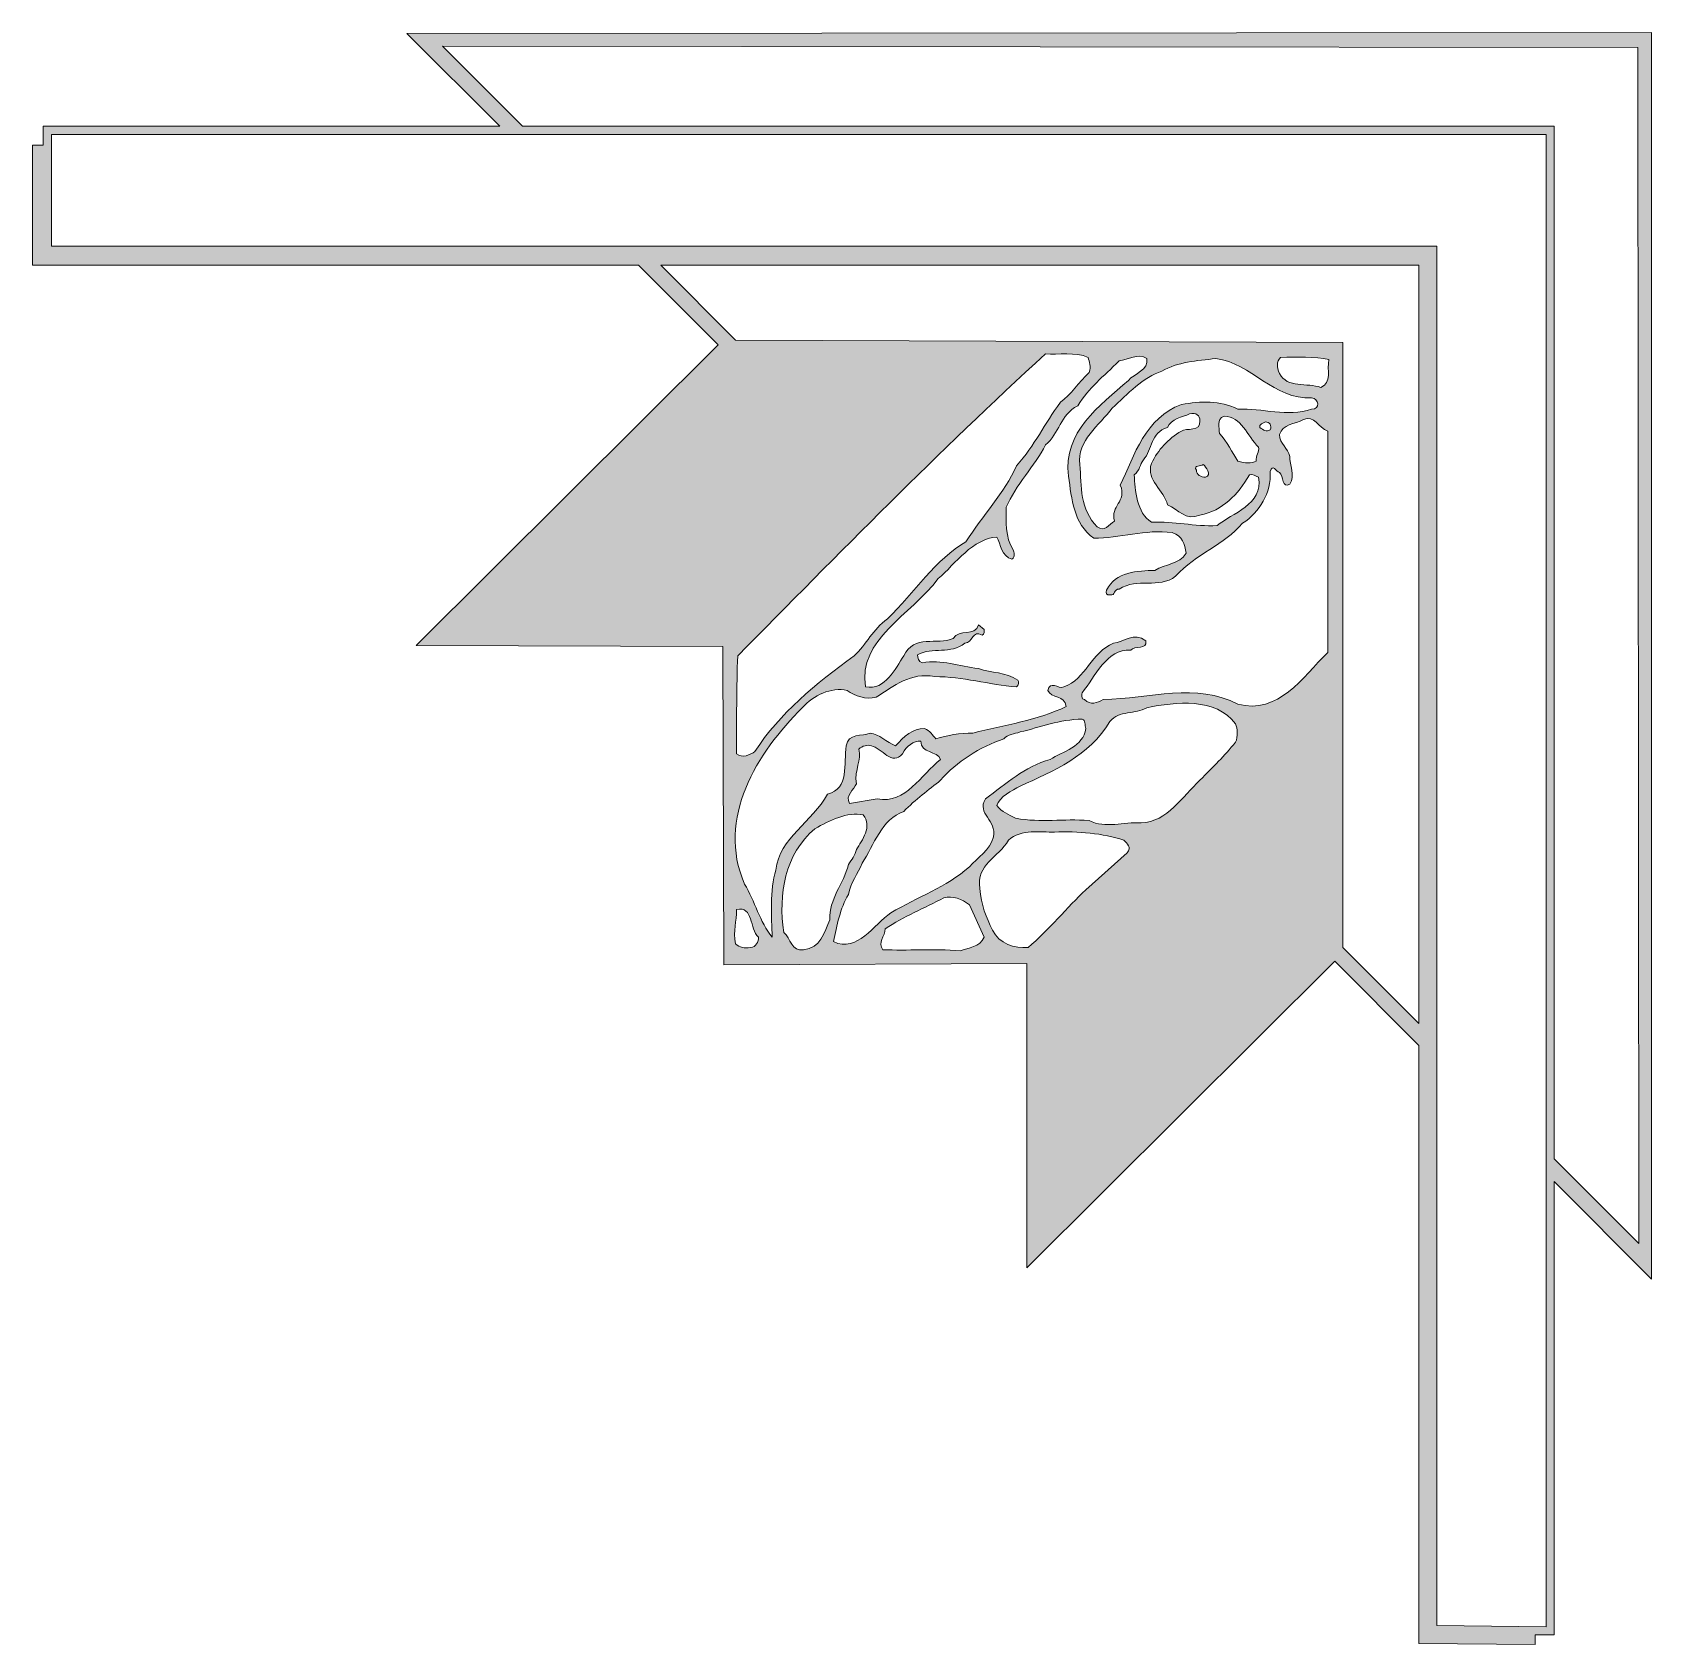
# Model space of a CAD drawing. Header units: inches. Extents: x -174 to 769, y -49 to 890.
import ezdxf

# ---------------------------------------------------------------- set-up
doc = ezdxf.new("R2010")
doc.units = ezdxf.units.IN
doc.header["$MEASUREMENT"] = 0
doc.layers.add('图层 1', color=7, linetype='Continuous')

msp = doc.modelspace()

# ---------------------------------------------------------------- hatches: boundary and pattern name
at = {"layer": '图层 1', "true_color": 0xffffff}
h = msp.add_hatch(color=7, dxfattribs=at)
h.dxf.hatch_style = 2
h.paths.add_polyline_path([(44.01, 889.55), (98.07, 835.49), (-167.85, 835.49), (-167.85, 824.41), (-174.23, 824.41), (-174.23, 754.57), (178.98, 754.57), (225.31, 708.24), (49.38, 532.98), (228, 532.3), (228.68, 346.97), (405.27, 347.64), (405.27, 170.37), (584.57, 348.98), (633.59, 299.79), (633.59, -48.54), (701.41, -49.22), (701.41, -43.42), (712.48, -43.53), (712.48, 220.59), (769.23, 163.65), (769.23, 890.22)])
edge = h.paths.add_edge_path()
edge.add_spline(control_points=[(244.11, 357.05), (240.76, 356.37), (238.08, 357.05), (235.39, 359.06), (234.04, 367.11), (236.06, 371.82), (236.06, 379.2), (246.13, 381.22), (243.44, 367.79), (248.82, 363.08), (248.82, 360.4), (247.47, 357.05), (244.11, 357.05)], knot_values=[0, 0, 0, 0, 1, 1, 1, 2, 2, 2, 3, 3, 3, 4, 4, 4, 4], degree=3, periodic=1)
edge = h.paths.add_edge_path()
edge.add_spline(control_points=[(275, 355.7), (268.29, 354.35), (267.61, 362.42), (263.59, 365.77), (260.24, 387.93), (264.26, 411.44), (281.72, 426.21), (290.45, 430.9), (300.52, 436.28), (309.92, 434.26), (315.29, 427.55), (309.25, 419.49), (305.89, 414.12), (305.22, 410.76), (303.21, 408.08), (301.19, 405.39), (298.51, 393.98), (289.78, 385.24), (290.45, 373.16), (287.09, 365.77), (285.08, 356.37), (275, 355.7)], knot_values=[0, 0, 0, 0, 1, 1, 1, 2, 2, 2, 3, 3, 3, 4, 4, 4, 5, 5, 5, 6, 6, 6, 7, 7, 7, 7], degree=3, periodic=1)
edge = h.paths.add_edge_path()
edge.add_spline(control_points=[(307.24, 472.54), (309.25, 474.56), (312.61, 475.23), (314.62, 474.56), (320.67, 473.21), (326.71, 462.47), (332.76, 469.86), (334.77, 474.56), (339.47, 477.25), (343.5, 477.25), (343.5, 469.86), (352.9, 471.87), (354.91, 466.5), (343.5, 457.77), (334.77, 440.31), (317.98, 443.66), (317.98, 443.66), (301.86, 440.98), (301.86, 440.98), (299.18, 445.68), (304.55, 449.04), (305.89, 452.4), (304.55, 460.45), (309.25, 466.5), (307.24, 472.54)], knot_values=[0, 0, 0, 0, 1, 1, 1, 2, 2, 2, 3, 3, 3, 4, 4, 4, 5, 5, 5, 6, 6, 6, 7, 7, 7, 8, 8, 8, 8], degree=3, periodic=1)
edge = h.paths.add_edge_path()
edge.add_spline(control_points=[(292.47, 360.4), (294.48, 369.79), (296.49, 379.87), (301.19, 387.93), (302.54, 394.64), (306.56, 400.02), (309.25, 406.06), (315.97, 416.81), (320.67, 431.58), (333.43, 436.28), (340.14, 442.99), (348.2, 449.04), (354.91, 454.41), (364.32, 465.16), (377.74, 473.88), (391.85, 478.58), (393.87, 481.27), (397.89, 481.27), (401.25, 482.61), (413.34, 485.29), (424.08, 490), (437.5, 490), (439.53, 489.33), (438.85, 486.65), (439.53, 484.63), (438.18, 473.88), (426.09, 471.2), (418.7, 466.5), (403.93, 462.47), (393.19, 452.4), (381.1, 443.66), (375.73, 434.94), (387.81, 430.9), (385.8, 421.5), (383.79, 413.45), (376.4, 409.42), (371.7, 404.05), (358.27, 391.96), (341.48, 386.59), (326.03, 377.19), (315.96, 370.47), (306.56, 353.69), (292.47, 360.4)], knot_values=[0, 0, 0, 0, 1, 1, 1, 2, 2, 2, 3, 3, 3, 4, 4, 4, 5, 5, 5, 6, 6, 6, 7, 7, 7, 8, 8, 8, 9, 9, 9, 10, 10, 10, 11, 11, 11, 12, 12, 12, 13, 13, 13, 14, 14, 14, 14], degree=3, periodic=1)
edge = h.paths.add_edge_path()
edge.add_spline(control_points=[(366.34, 355.03), (350.89, 356.38), (335.44, 355.03), (321.33, 355.7), (317.98, 359.72), (322.68, 363.76), (322.68, 367.79), (333.43, 375.17), (345.51, 379.87), (356.92, 385.93), (361.63, 387.26), (367.67, 385.24), (371.7, 381.89), (371.7, 381.89), (380.43, 363.09), (380.43, 363.09), (377.74, 357.05), (371.03, 357.05), (366.34, 355.03)], knot_values=[0, 0, 0, 0, 1, 1, 1, 2, 2, 2, 3, 3, 3, 4, 4, 4, 5, 5, 5, 6, 6, 6, 6], degree=3, periodic=1)
edge = h.paths.add_edge_path()
edge.add_spline(control_points=[(463.7, 412.11), (463.7, 412.11), (439.53, 390.62), (439.53, 390.62), (428.78, 380.55), (418.03, 367.11), (405.95, 357.05), (397.89, 356.38), (389.16, 359.06), (385.13, 367.11), (381.77, 374.5), (378.42, 381.89), (377.74, 391.29), (375.73, 405.39), (388.49, 409.42), (394.54, 419.5), (401.91, 426.21), (413.34, 424.19), (421.39, 424.19), (434.82, 424.87), (449.59, 423.52), (461.68, 419.5), (463.7, 417.48), (466.38, 415.47), (463.7, 412.11)], knot_values=[0, 0, 0, 0, 1, 1, 1, 2, 2, 2, 3, 3, 3, 4, 4, 4, 5, 5, 5, 6, 6, 6, 7, 7, 7, 8, 8, 8, 8], degree=3, periodic=1)
edge = h.paths.add_edge_path()
edge.add_spline(control_points=[(526.82, 476.57), (520.11, 468.52), (514.06, 462.47), (506, 454.41), (495.93, 445.01), (487.2, 430.24), (471.75, 429.57), (461.68, 430.24), (450.94, 426.21), (441.54, 430.9), (426.09, 432.26), (414, 429.57), (398.56, 432.26), (394.54, 434.94), (390.5, 435.61), (387.81, 439.64), (389.16, 445.01), (396.55, 448.37), (401.25, 451.05), (420.72, 459.78), (441.54, 468.52), (453.62, 488.66), (458.99, 495.37), (468.4, 492.69), (475.11, 496.72), (491.9, 500.08), (515.4, 502.76), (526.81, 487.32), (528.17, 484.63), (528.17, 479.92), (526.82, 476.57)], knot_values=[0, 0, 0, 0, 1, 1, 1, 2, 2, 2, 3, 3, 3, 4, 4, 4, 5, 5, 5, 6, 6, 6, 7, 7, 7, 8, 8, 8, 9, 9, 9, 10, 10, 10, 10], degree=3, periodic=1)
edge = h.paths.add_edge_path()
edge.add_spline(control_points=[(580.54, 528.95), (565.77, 514.17), (551.66, 492.69), (528.17, 498.73), (503.99, 511.49), (477.12, 502.08), (449.59, 501.42), (446.24, 499.41), (442.21, 498.06), (438.85, 501.42), (436.84, 501.42), (436.84, 504.77), (437.5, 505.44), (444.9, 514.84), (451.61, 530.96), (465.71, 530.29), (467.73, 532.98), (475.78, 530.29), (474.44, 535.67), (467.73, 541.04), (461.68, 534.99), (455.64, 534.31), (442.88, 528.95), (439.53, 513.51), (426.77, 508.8), (423.41, 507.46), (418.71, 512.83), (417.36, 506.79), (419.38, 502.09), (427.43, 504.1), (428.11, 497.39), (411.32, 489.33), (392.52, 486.65), (373.71, 481.94), (366.34, 481.94), (358.94, 480.6), (352.23, 478.58), (350.21, 480.6), (348.87, 483.28), (345.51, 484.63), (338.8, 484.63), (333.43, 479.92), (328.73, 474.56), (323.36, 476.57), (319.32, 481.27), (313.95, 481.94), (309.25, 479.92), (301.19, 481.94), (299.85, 474.56), (298.51, 463.81), (301.86, 449.71), (289.1, 446.36), (280.38, 430.24), (260.91, 420.83), (258.89, 402.03), (255.53, 390.62), (256.2, 374.5), (256.87, 363.08), (249.49, 371.82), (246.8, 383.9), (240.76, 393.98), (223.97, 432.26), (248.15, 470.53), (274.33, 496.72), (281.05, 504.1), (291.12, 508.8), (300.52, 506.79), (305.22, 503.43), (311.26, 501.42), (317.31, 502.76), (328.06, 509.47), (337.46, 517.53), (351.55, 514.84), (367.67, 514.84), (383.12, 510.15), (399.23, 508.8), (400.57, 509.47), (400.57, 512.16), (399.91, 512.83), (393.19, 517.53), (384.46, 516.86), (377.07, 519.54), (365.65, 520.88), (355.59, 524.92), (344.18, 522.9), (342.16, 523.58), (341.48, 525.59), (341.48, 527.6), (350.21, 532.3), (360.96, 527.6), (369.01, 534.31), (373.71, 534.31), (373.71, 542.37), (379.1, 539.02), (380.43, 539.69), (380.43, 541.03), (380.43, 542.37), (380.43, 542.37), (377.07, 545.06), (377.07, 545.06), (375.06, 537.67), (365.65, 543.05), (362.3, 537), (352.9, 532.98), (339.47, 539.69), (333.43, 526.93), (328.73, 519.54), (322.68, 506.79), (311.26, 508.8), (306.56, 536.33), (337.46, 550.43), (353.57, 571.92), (363.65, 580.66), (373.72, 595.42), (387.81, 596.09), (389.83, 592.07), (390.51, 584.68), (396.55, 583.34), (398.57, 584.68), (397.89, 587.37), (397.22, 588.71), (392.52, 596.1), (393.19, 605.5), (393.19, 613.56), (398.57, 626.31), (409.98, 637.74), (416.03, 649.82), (424.09, 656.53), (424.75, 667.28), (434.82, 672.65), (441.54, 683.39), (449.59, 689.44), (459, 698.83), (464.37, 699.51), (469.74, 703.54), (475.11, 700.18), (476.46, 693.46), (467.73, 691.45), (464.37, 687.42), (447.59, 672.65), (426.09, 657.21), (429.46, 631.68), (431.47, 618.26), (432.14, 604.16), (444.23, 595.42), (459, 595.42), (474.44, 600.8), (489.89, 598.78), (495.93, 596.76), (497.27, 592.07), (497.94, 586.7), (493.91, 579.98), (485.86, 580.66), (479.81, 576.63), (469.74, 576.63), (456.98, 575.96), (451.61, 565.21), (450.94, 563.86), (451.61, 561.85), (453.63, 562.52), (456.98, 561.85), (455.65, 565.88), (459, 565.88), (469.74, 572.6), (481.83, 565.88), (491.9, 573.27), (503.99, 586.7), (520.11, 591.4), (530.86, 604.16), (540.92, 610.87), (547.64, 621.61), (546.97, 634.37), (548.31, 639.08), (550.33, 634.37), (552.34, 633.7), (555.02, 631.68), (553.68, 624.3), (558.38, 626.98), (561.74, 631.68), (558.38, 638.4), (558.38, 643.1), (557.71, 647.8), (552.34, 650.49), (552.34, 655.86), (554.35, 661.9), (561.07, 661.9), (566.44, 664.6), (572.48, 667.28), (575.17, 659.89), (580.54, 657.87), (580.54, 657.87), (580.54, 528.95), (580.54, 528.95), (580.54, 528.95), (580.54, 528.95), (580.54, 528.95)], knot_values=[0, 0, 0, 0, 1, 1, 1, 2, 2, 2, 3, 3, 3, 4, 4, 4, 5, 5, 5, 6, 6, 6, 7, 7, 7, 8, 8, 8, 9, 9, 9, 10, 10, 10, 11, 11, 11, 12, 12, 12, 13, 13, 13, 14, 14, 14, 15, 15, 15, 16, 16, 16, 17, 17, 17, 18, 18, 18, 19, 19, 19, 20, 20, 20, 21, 21, 21, 22, 22, 22, 23, 23, 23, 24, 24, 24, 25, 25, 25, 26, 26, 26, 27, 27, 27, 28, 28, 28, 29, 29, 29, 30, 30, 30, 31, 31, 31, 32, 32, 32, 33, 33, 33, 34, 34, 34, 35, 35, 35, 36, 36, 36, 37, 37, 37, 38, 38, 38, 39, 39, 39, 40, 40, 40, 41, 41, 41, 42, 42, 42, 43, 43, 43, 44, 44, 44, 45, 45, 45, 46, 46, 46, 47, 47, 47, 48, 48, 48, 49, 49, 49, 50, 50, 50, 51, 51, 51, 52, 52, 52, 53, 53, 53, 54, 54, 54, 55, 55, 55, 56, 56, 56, 57, 57, 57, 58, 58, 58, 59, 59, 59, 60, 60, 60, 61, 61, 61, 62, 62, 62, 63, 63, 63, 64, 64, 64, 65, 65, 65, 65], degree=3, periodic=1)
edge = h.paths.add_edge_path()
edge.add_spline(control_points=[(236.06, 469.86), (236.06, 488.66), (236.06, 509.47), (236.73, 526.93), (295.83, 586.7), (353.57, 645.78), (416.02, 702.86), (423.41, 702.19), (433.48, 704.21), (440.86, 700.86), (441.54, 698.17), (442.88, 695.48), (441.54, 692.12), (435.49, 686.08), (430.8, 679.37), (424.75, 674.67), (415.34, 661.9), (409.98, 649.82), (399.23, 637.74), (391.85, 621.61), (379.76, 608.86), (369.69, 593.41), (352.23, 583.35), (339.47, 563.86), (324.03, 548.43), (315.29, 542.37), (311.94, 533.65), (304.55, 526.93), (282.39, 510.82), (260.91, 493.35), (246.8, 471.2), (244.11, 469.18), (239.42, 467.17), (236.06, 469.86)], knot_values=[0, 0, 0, 0, 1, 1, 1, 2, 2, 2, 3, 3, 3, 4, 4, 4, 5, 5, 5, 6, 6, 6, 7, 7, 7, 8, 8, 8, 9, 9, 9, 10, 10, 10, 11, 11, 11, 11], degree=3, periodic=1)
edge = h.paths.add_edge_path()
edge.add_spline(control_points=[(528.17, 670.64), (517.41, 676), (506.67, 675.34), (495.26, 673.32), (474.44, 665.94), (467.73, 643.77), (459.67, 626.31), (463.7, 616.92), (453.63, 614.23), (456.31, 605.5), (452.96, 603.48), (450.27, 598.79), (446.24, 602.14), (436.16, 612.21), (436.84, 625.64), (436.16, 638.4), (434.15, 652.5), (447.59, 661.23), (454.97, 671.31), (463.7, 679.37), (473.1, 689.44), (483.84, 692.79), (493.24, 698.17), (503.99, 698.83), (515.4, 700.18), (536.22, 697.5), (548.98, 676), (571.14, 677.35), (575.17, 676.67), (576.51, 670.64), (571.14, 670.64), (557.03, 665.94), (542.26, 671.31), (528.17, 670.64)], knot_values=[0, 0, 0, 0, 1, 1, 1, 2, 2, 2, 3, 3, 3, 4, 4, 4, 5, 5, 5, 6, 6, 6, 7, 7, 7, 8, 8, 8, 9, 9, 9, 10, 10, 10, 11, 11, 11, 11], degree=3, periodic=1)
edge = h.paths.add_edge_path()
edge.add_spline(control_points=[(546.96, 658.55), (544.95, 657.21), (542.94, 658.55), (540.91, 659.9), (540.25, 661.9), (542.94, 662.58), (544.28, 663.25), (546.29, 663.25), (548.3, 661.23), (546.96, 658.55)], knot_values=[0, 0, 0, 0, 1, 1, 1, 2, 2, 2, 3, 3, 3, 3], degree=3, periodic=1)
edge = h.paths.add_edge_path()
edge.add_spline(control_points=[(495.26, 657.88), (487.2, 653.18), (481.83, 647.13), (477.8, 639.08), (474.44, 629), (485.19, 623.64), (487.2, 614.9), (493.24, 612.21), (497.94, 605.5), (506, 608.86), (519.44, 611.54), (528.17, 620.94), (534.88, 632.36), (536.89, 633.03), (538.23, 631.68), (540.25, 631.01), (542.94, 614.9), (524.81, 610.2), (516.07, 602.82), (502.64, 602.14), (491.22, 605.5), (477.8, 604.82), (469.07, 610.2), (468.4, 623.63), (467.73, 632.36), (471.08, 635.05), (471.08, 638.4), (473.1, 641.09), (478.47, 647.13), (477.12, 657.21), (487.2, 659.9), (489.22, 665.27), (495.93, 665.94), (499.96, 667.95), (503.99, 668.62), (506, 667.28), (506, 663.92), (506.67, 657.21), (497.94, 659.9), (495.26, 657.88)], knot_values=[0, 0, 0, 0, 1, 1, 1, 2, 2, 2, 3, 3, 3, 4, 4, 4, 5, 5, 5, 6, 6, 6, 7, 7, 7, 8, 8, 8, 9, 9, 9, 10, 10, 10, 11, 11, 11, 12, 12, 12, 13, 13, 13, 13], degree=3, periodic=1)
edge = h.paths.add_edge_path()
edge.add_spline(control_points=[(508.02, 638.4), (509.36, 637.06), (513.39, 632.37), (509.36, 631.01), (506.67, 631.01), (503.99, 632.37), (503.99, 635.05), (501.97, 638.4), (506.67, 637.06), (508.02, 638.4)], knot_values=[0, 0, 0, 0, 1, 1, 1, 2, 2, 2, 3, 3, 3, 3], degree=3, periodic=1)
edge = h.paths.add_edge_path()
edge.add_spline(control_points=[(520.11, 666.6), (530.18, 666.6), (533.53, 655.19), (540.25, 648.47), (540.91, 645.78), (538.24, 643.77), (538.9, 640.41), (536.21, 639.08), (532.19, 639.08), (528.17, 640.41), (524.81, 645.12), (522.11, 651.84), (517.41, 656.53), (517.41, 659.9), (515.4, 664.6), (520.11, 666.6)], knot_values=[0, 0, 0, 0, 1, 1, 1, 2, 2, 2, 3, 3, 3, 4, 4, 4, 5, 5, 5, 5], degree=3, periodic=1)
edge = h.paths.add_edge_path()
edge.add_spline(control_points=[(576.51, 683.39), (568.45, 686.08), (557.03, 682.72), (552.33, 691.45), (551, 695.48), (550.32, 698.17), (553.01, 700.86), (562.41, 700.86), (573.15, 701.52), (581.22, 699.52), (579.87, 693.46), (583.22, 686.08), (576.51, 683.39)], knot_values=[0, 0, 0, 0, 1, 1, 1, 2, 2, 2, 3, 3, 3, 4, 4, 4, 4], degree=3, periodic=1)
h.paths.add_polyline_path([(633.59, 312.73), (589.27, 357.05), (589.27, 709.58), (235.39, 710.92), (191.91, 754.57), (633.59, 754.57)])
h.paths.add_polyline_path([(707.79, -38.78), (644, -38.16), (644, 765.66), (-163.15, 765.66), (-163.15, 830.79), (707.79, 830.79), (707.79, -38.78)])
h.paths.add_polyline_path([(712.48, 233.82), (712.48, 835.49), (111.32, 835.49), (64.82, 882.16), (761.17, 881.49), (761.84, 184.47)])

# ---------------------------------------------------------------- linework, layer by layer
at = {"layer": '图层 1', "lineweight": 0}
for points in [[(44.01, 889.55), (98.07, 835.49), (-167.85, 835.49), (-167.85, 824.41), (-174.23, 824.41), (-174.23, 754.57), (178.98, 754.57), (225.31, 708.24), (49.38, 532.98), (228, 532.3), (228.68, 346.97), (405.27, 347.64), (405.27, 170.37), (584.57, 348.98), (633.59, 299.79), (633.59, -48.54), (701.41, -49.22), (701.41, -43.42), (712.48, -43.53), (712.48, 220.59), (769.23, 163.65), (769.23, 890.22), (44.01, 889.55)], [(712.48, 233.82), (712.48, 835.49), (111.32, 835.49), (64.82, 882.16), (761.17, 881.49), (761.84, 184.47), (712.48, 233.82)], [(707.79, -38.78), (644, -38.16), (644, 765.66), (-163.15, 765.66), (-163.15, 830.79), (707.79, 830.79), (707.79, -38.78), (707.79, -38.78)], [(633.59, 312.73), (589.27, 357.05), (589.27, 709.58), (235.39, 710.92), (191.91, 754.57), (633.59, 754.57), (633.59, 312.73)]]:
    msp.add_lwpolyline(points, dxfattribs=at)
for points, knots in [([(580.54, 528.95), (565.77, 514.17), (551.66, 492.69), (528.17, 498.73), (503.99, 511.49), (477.12, 502.08), (449.59, 501.42), (446.24, 499.41), (442.21, 498.06), (438.85, 501.42), (436.84, 501.42), (436.84, 504.77), (437.5, 505.44), (444.9, 514.84), (451.61, 530.96), (465.71, 530.29), (467.73, 532.98), (475.78, 530.29), (474.44, 535.67), (467.73, 541.04), (461.68, 534.99), (455.64, 534.31), (442.88, 528.95), (439.53, 513.51), (426.77, 508.8), (423.41, 507.46), (418.71, 512.83), (417.36, 506.79), (419.38, 502.09), (427.43, 504.1), (428.11, 497.39), (411.32, 489.33), (392.52, 486.65), (373.71, 481.94), (366.34, 481.94), (358.94, 480.6), (352.23, 478.58), (350.21, 480.6), (348.87, 483.28), (345.51, 484.63), (338.8, 484.63), (333.43, 479.92), (328.73, 474.56), (323.36, 476.57), (319.32, 481.27), (313.95, 481.94), (309.25, 479.92), (301.19, 481.94), (299.85, 474.56), (298.51, 463.81), (301.86, 449.71), (289.1, 446.36), (280.38, 430.24), (260.91, 420.83), (258.89, 402.03), (255.53, 390.62), (256.2, 374.5), (256.87, 363.08), (249.49, 371.82), (246.8, 383.9), (240.76, 393.98), (223.97, 432.26), (248.15, 470.53), (274.33, 496.72), (281.05, 504.1), (291.12, 508.8), (300.52, 506.79), (305.22, 503.43), (311.26, 501.42), (317.31, 502.76), (328.06, 509.47), (337.46, 517.53), (351.55, 514.84), (367.67, 514.84), (383.12, 510.15), (399.23, 508.8), (400.57, 509.47), (400.57, 512.16), (399.91, 512.83), (393.19, 517.53), (384.46, 516.86), (377.07, 519.54), (365.65, 520.88), (355.59, 524.92), (344.18, 522.9), (342.16, 523.58), (341.48, 525.59), (341.48, 527.6), (350.21, 532.3), (360.96, 527.6), (369.01, 534.31), (373.71, 534.31), (373.71, 542.37), (379.1, 539.02), (380.43, 539.69), (380.43, 541.03), (380.43, 542.37), (380.43, 542.37), (377.07, 545.06), (377.07, 545.06), (375.06, 537.67), (365.65, 543.05), (362.3, 537), (352.9, 532.98), (339.47, 539.69), (333.43, 526.93), (328.73, 519.54), (322.68, 506.79), (311.26, 508.8), (306.56, 536.33), (337.46, 550.43), (353.57, 571.92), (363.65, 580.66), (373.72, 595.42), (387.81, 596.09), (389.83, 592.07), (390.51, 584.68), (396.55, 583.34), (398.57, 584.68), (397.89, 587.37), (397.22, 588.71), (392.52, 596.1), (393.19, 605.5), (393.19, 613.56), (398.57, 626.31), (409.98, 637.74), (416.03, 649.82), (424.09, 656.53), (424.75, 667.28), (434.82, 672.65), (441.54, 683.39), (449.59, 689.44), (459, 698.83), (464.37, 699.51), (469.74, 703.54), (475.11, 700.18), (476.46, 693.46), (467.73, 691.45), (464.37, 687.42), (447.59, 672.65), (426.09, 657.21), (429.46, 631.68), (431.47, 618.26), (432.14, 604.16), (444.23, 595.42), (459, 595.42), (474.44, 600.8), (489.89, 598.78), (495.93, 596.76), (497.27, 592.07), (497.94, 586.7), (493.91, 579.98), (485.86, 580.66), (479.81, 576.63), (469.74, 576.63), (456.98, 575.96), (451.61, 565.21), (450.94, 563.86), (451.61, 561.85), (453.63, 562.52), (456.98, 561.85), (455.65, 565.88), (459, 565.88), (469.74, 572.6), (481.83, 565.88), (491.9, 573.27), (503.99, 586.7), (520.11, 591.4), (530.86, 604.16), (540.92, 610.87), (547.64, 621.61), (546.97, 634.37), (548.31, 639.08), (550.33, 634.37), (552.34, 633.7), (555.02, 631.68), (553.68, 624.3), (558.38, 626.98), (561.74, 631.68), (558.38, 638.4), (558.38, 643.1), (557.71, 647.8), (552.34, 650.49), (552.34, 655.86), (554.35, 661.9), (561.07, 661.9), (566.44, 664.6), (572.48, 667.28), (575.17, 659.89), (580.54, 657.87), (580.54, 657.87), (580.54, 528.95), (580.54, 528.95), (580.54, 528.95), (580.54, 528.95), (580.54, 528.95)], [0, 0, 0, 0, 1, 1, 1, 2, 2, 2, 3, 3, 3, 4, 4, 4, 5, 5, 5, 6, 6, 6, 7, 7, 7, 8, 8, 8, 9, 9, 9, 10, 10, 10, 11, 11, 11, 12, 12, 12, 13, 13, 13, 14, 14, 14, 15, 15, 15, 16, 16, 16, 17, 17, 17, 18, 18, 18, 19, 19, 19, 20, 20, 20, 21, 21, 21, 22, 22, 22, 23, 23, 23, 24, 24, 24, 25, 25, 25, 26, 26, 26, 27, 27, 27, 28, 28, 28, 29, 29, 29, 30, 30, 30, 31, 31, 31, 32, 32, 32, 33, 33, 33, 34, 34, 34, 35, 35, 35, 36, 36, 36, 37, 37, 37, 38, 38, 38, 39, 39, 39, 40, 40, 40, 41, 41, 41, 42, 42, 42, 43, 43, 43, 44, 44, 44, 45, 45, 45, 46, 46, 46, 47, 47, 47, 48, 48, 48, 49, 49, 49, 50, 50, 50, 51, 51, 51, 52, 52, 52, 53, 53, 53, 54, 54, 54, 55, 55, 55, 56, 56, 56, 57, 57, 57, 58, 58, 58, 59, 59, 59, 60, 60, 60, 61, 61, 61, 62, 62, 62, 63, 63, 63, 64, 64, 64, 65, 65, 65, 65]), ([(236.06, 469.86), (236.06, 488.66), (236.06, 509.47), (236.73, 526.93), (295.83, 586.7), (353.57, 645.78), (416.02, 702.86), (423.41, 702.19), (433.48, 704.21), (440.86, 700.86), (441.54, 698.17), (442.88, 695.48), (441.54, 692.12), (435.49, 686.08), (430.8, 679.37), (424.75, 674.67), (415.34, 661.9), (409.98, 649.82), (399.23, 637.74), (391.85, 621.61), (379.76, 608.86), (369.69, 593.41), (352.23, 583.35), (339.47, 563.86), (324.03, 548.43), (315.29, 542.37), (311.94, 533.65), (304.55, 526.93), (282.39, 510.82), (260.91, 493.35), (246.8, 471.2), (244.11, 469.18), (239.42, 467.17), (236.06, 469.86)], [0, 0, 0, 0, 1, 1, 1, 2, 2, 2, 3, 3, 3, 4, 4, 4, 5, 5, 5, 6, 6, 6, 7, 7, 7, 8, 8, 8, 9, 9, 9, 10, 10, 10, 11, 11, 11, 11]), ([(528.17, 670.64), (517.41, 676), (506.67, 675.34), (495.26, 673.32), (474.44, 665.94), (467.73, 643.77), (459.67, 626.31), (463.7, 616.92), (453.63, 614.23), (456.31, 605.5), (452.96, 603.48), (450.27, 598.79), (446.24, 602.14), (436.16, 612.21), (436.84, 625.64), (436.16, 638.4), (434.15, 652.5), (447.59, 661.23), (454.97, 671.31), (463.7, 679.37), (473.1, 689.44), (483.84, 692.79), (493.24, 698.17), (503.99, 698.83), (515.4, 700.18), (536.22, 697.5), (548.98, 676), (571.14, 677.35), (575.17, 676.67), (576.51, 670.64), (571.14, 670.64), (557.03, 665.94), (542.26, 671.31), (528.17, 670.64)], [0, 0, 0, 0, 1, 1, 1, 2, 2, 2, 3, 3, 3, 4, 4, 4, 5, 5, 5, 6, 6, 6, 7, 7, 7, 8, 8, 8, 9, 9, 9, 10, 10, 10, 11, 11, 11, 11]), ([(576.51, 683.39), (568.45, 686.08), (557.03, 682.72), (552.33, 691.45), (551, 695.48), (550.32, 698.17), (553.01, 700.86), (562.41, 700.86), (573.15, 701.52), (581.22, 699.52), (579.87, 693.46), (583.22, 686.08), (576.51, 683.39)], [0, 0, 0, 0, 1, 1, 1, 2, 2, 2, 3, 3, 3, 4, 4, 4, 4]), ([(495.26, 657.88), (487.2, 653.18), (481.83, 647.13), (477.8, 639.08), (474.44, 629), (485.19, 623.64), (487.2, 614.9), (493.24, 612.21), (497.94, 605.5), (506, 608.86), (519.44, 611.54), (528.17, 620.94), (534.88, 632.36), (536.89, 633.03), (538.23, 631.68), (540.25, 631.01), (542.94, 614.9), (524.81, 610.2), (516.07, 602.82), (502.64, 602.14), (491.22, 605.5), (477.8, 604.82), (469.07, 610.2), (468.4, 623.63), (467.73, 632.36), (471.08, 635.05), (471.08, 638.4), (473.1, 641.09), (478.47, 647.13), (477.12, 657.21), (487.2, 659.9), (489.22, 665.27), (495.93, 665.94), (499.96, 667.95), (503.99, 668.62), (506, 667.28), (506, 663.92), (506.67, 657.21), (497.94, 659.9), (495.26, 657.88)], [0, 0, 0, 0, 1, 1, 1, 2, 2, 2, 3, 3, 3, 4, 4, 4, 5, 5, 5, 6, 6, 6, 7, 7, 7, 8, 8, 8, 9, 9, 9, 10, 10, 10, 11, 11, 11, 12, 12, 12, 13, 13, 13, 13]), ([(520.11, 666.6), (530.18, 666.6), (533.53, 655.19), (540.25, 648.47), (540.91, 645.78), (538.24, 643.77), (538.9, 640.41), (536.21, 639.08), (532.19, 639.08), (528.17, 640.41), (524.81, 645.12), (522.11, 651.84), (517.41, 656.53), (517.41, 659.9), (515.4, 664.6), (520.11, 666.6)], [0, 0, 0, 0, 1, 1, 1, 2, 2, 2, 3, 3, 3, 4, 4, 4, 5, 5, 5, 5]), ([(546.96, 658.55), (544.95, 657.21), (542.94, 658.55), (540.91, 659.9), (540.25, 661.9), (542.94, 662.58), (544.28, 663.25), (546.29, 663.25), (548.3, 661.23), (546.96, 658.55)], [0, 0, 0, 0, 1, 1, 1, 2, 2, 2, 3, 3, 3, 3]), ([(508.02, 638.4), (509.36, 637.06), (513.39, 632.37), (509.36, 631.01), (506.67, 631.01), (503.99, 632.37), (503.99, 635.05), (501.97, 638.4), (506.67, 637.06), (508.02, 638.4)], [0, 0, 0, 0, 1, 1, 1, 2, 2, 2, 3, 3, 3, 3]), ([(526.82, 476.57), (520.11, 468.52), (514.06, 462.47), (506, 454.41), (495.93, 445.01), (487.2, 430.24), (471.75, 429.57), (461.68, 430.24), (450.94, 426.21), (441.54, 430.9), (426.09, 432.26), (414, 429.57), (398.56, 432.26), (394.54, 434.94), (390.5, 435.61), (387.81, 439.64), (389.16, 445.01), (396.55, 448.37), (401.25, 451.05), (420.72, 459.78), (441.54, 468.52), (453.62, 488.66), (458.99, 495.37), (468.4, 492.69), (475.11, 496.72), (491.9, 500.08), (515.4, 502.76), (526.81, 487.32), (528.17, 484.63), (528.17, 479.92), (526.82, 476.57)], [0, 0, 0, 0, 1, 1, 1, 2, 2, 2, 3, 3, 3, 4, 4, 4, 5, 5, 5, 6, 6, 6, 7, 7, 7, 8, 8, 8, 9, 9, 9, 10, 10, 10, 10]), ([(292.47, 360.4), (294.48, 369.79), (296.49, 379.87), (301.19, 387.93), (302.54, 394.64), (306.56, 400.02), (309.25, 406.06), (315.97, 416.81), (320.67, 431.58), (333.43, 436.28), (340.14, 442.99), (348.2, 449.04), (354.91, 454.41), (364.32, 465.16), (377.74, 473.88), (391.85, 478.58), (393.87, 481.27), (397.89, 481.27), (401.25, 482.61), (413.34, 485.29), (424.08, 490), (437.5, 490), (439.53, 489.33), (438.85, 486.65), (439.53, 484.63), (438.18, 473.88), (426.09, 471.2), (418.7, 466.5), (403.93, 462.47), (393.19, 452.4), (381.1, 443.66), (375.73, 434.94), (387.81, 430.9), (385.8, 421.5), (383.79, 413.45), (376.4, 409.42), (371.7, 404.05), (358.27, 391.96), (341.48, 386.59), (326.03, 377.19), (315.96, 370.47), (306.56, 353.69), (292.47, 360.4)], [0, 0, 0, 0, 1, 1, 1, 2, 2, 2, 3, 3, 3, 4, 4, 4, 5, 5, 5, 6, 6, 6, 7, 7, 7, 8, 8, 8, 9, 9, 9, 10, 10, 10, 11, 11, 11, 12, 12, 12, 13, 13, 13, 14, 14, 14, 14]), ([(307.24, 472.54), (309.25, 474.56), (312.61, 475.23), (314.62, 474.56), (320.67, 473.21), (326.71, 462.47), (332.76, 469.86), (334.77, 474.56), (339.47, 477.25), (343.5, 477.25), (343.5, 469.86), (352.9, 471.87), (354.91, 466.5), (343.5, 457.77), (334.77, 440.31), (317.98, 443.66), (317.98, 443.66), (301.86, 440.98), (301.86, 440.98), (299.18, 445.68), (304.55, 449.04), (305.89, 452.4), (304.55, 460.45), (309.25, 466.5), (307.24, 472.54)], [0, 0, 0, 0, 1, 1, 1, 2, 2, 2, 3, 3, 3, 4, 4, 4, 5, 5, 5, 6, 6, 6, 7, 7, 7, 8, 8, 8, 8]), ([(275, 355.7), (268.29, 354.35), (267.61, 362.42), (263.59, 365.77), (260.24, 387.93), (264.26, 411.44), (281.72, 426.21), (290.45, 430.9), (300.52, 436.28), (309.92, 434.26), (315.29, 427.55), (309.25, 419.49), (305.89, 414.12), (305.22, 410.76), (303.21, 408.08), (301.19, 405.39), (298.51, 393.98), (289.78, 385.24), (290.45, 373.16), (287.09, 365.77), (285.08, 356.37), (275, 355.7)], [0, 0, 0, 0, 1, 1, 1, 2, 2, 2, 3, 3, 3, 4, 4, 4, 5, 5, 5, 6, 6, 6, 7, 7, 7, 7]), ([(463.7, 412.11), (463.7, 412.11), (439.53, 390.62), (439.53, 390.62), (428.78, 380.55), (418.03, 367.11), (405.95, 357.05), (397.89, 356.38), (389.16, 359.06), (385.13, 367.11), (381.77, 374.5), (378.42, 381.89), (377.74, 391.29), (375.73, 405.39), (388.49, 409.42), (394.54, 419.5), (401.91, 426.21), (413.34, 424.19), (421.39, 424.19), (434.82, 424.87), (449.59, 423.52), (461.68, 419.5), (463.7, 417.48), (466.38, 415.47), (463.7, 412.11)], [0, 0, 0, 0, 1, 1, 1, 2, 2, 2, 3, 3, 3, 4, 4, 4, 5, 5, 5, 6, 6, 6, 7, 7, 7, 8, 8, 8, 8]), ([(366.34, 355.03), (350.89, 356.38), (335.44, 355.03), (321.33, 355.7), (317.98, 359.72), (322.68, 363.76), (322.68, 367.79), (333.43, 375.17), (345.51, 379.87), (356.92, 385.93), (361.63, 387.26), (367.67, 385.24), (371.7, 381.89), (371.7, 381.89), (380.43, 363.09), (380.43, 363.09), (377.74, 357.05), (371.03, 357.05), (366.34, 355.03)], [0, 0, 0, 0, 1, 1, 1, 2, 2, 2, 3, 3, 3, 4, 4, 4, 5, 5, 5, 6, 6, 6, 6]), ([(244.11, 357.05), (240.76, 356.37), (238.08, 357.05), (235.39, 359.06), (234.04, 367.11), (236.06, 371.82), (236.06, 379.2), (246.13, 381.22), (243.44, 367.79), (248.82, 363.08), (248.82, 360.4), (247.47, 357.05), (244.11, 357.05)], [0, 0, 0, 0, 1, 1, 1, 2, 2, 2, 3, 3, 3, 4, 4, 4, 4])]:
    msp.add_open_spline(points, degree=3, knots=knots, dxfattribs=at)

doc.saveas('drawing.dxf')
